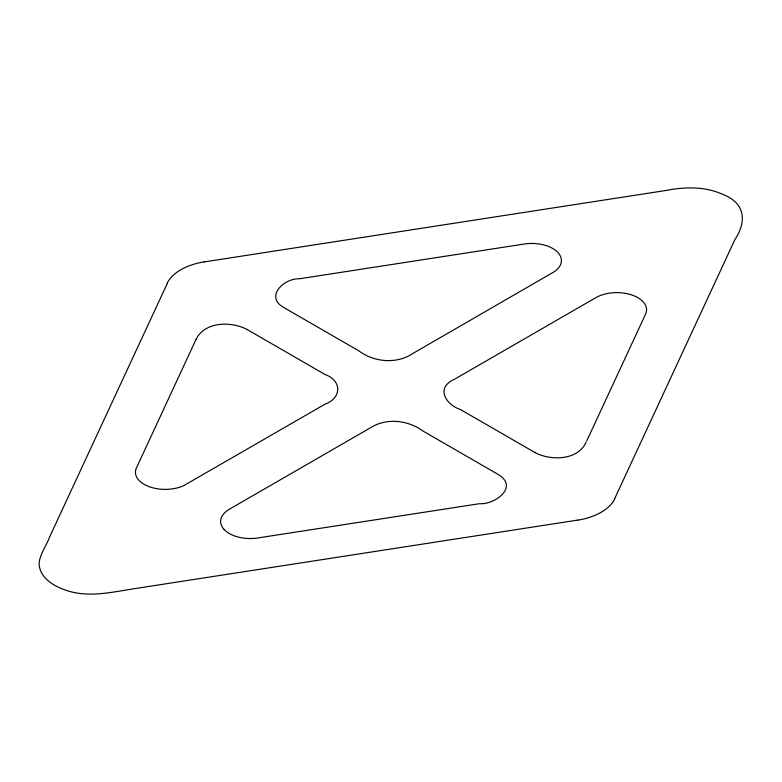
<?xml version="1.0" encoding="UTF-8"?>
<svg xmlns="http://www.w3.org/2000/svg" width="782" height="782" viewBox="0 0 782 782"><rect width="100%" height="100%" fill="white"/><g stroke="black" fill="none" stroke-linecap="round" stroke-linejoin="round"><path stroke-width="1.17" d="M643 319.701L645.952 313.23A29.667 17.126 0 0 0 630.468 294.54M615.669 496.521L734.806 239.81C746.507 222.186 746.048 203.33 722.744 194.376C704.807 186.175 684.514 186.82 665.58 190.534L204.229 261.911M586.783 440.833L642.628 320.512M615.522 496.834L614.496 499.004M196.155 339.153C204.884 321.725 230.289 321.197 246.086 328.929A40.859 23.587 0 0 1 247.004 329.437M196.057 339.349L136.048 468.77A29.667 17.126 0 0 0 151.532 487.46M586.226 442.045C578.025 460.227 551.906 460.93 535.914 453.071A40.859 23.587 0 0 1 534.996 452.563M167.504 282.986L49.794 536.589C46.656 545.25 40.615 553.021 39.149 562.238C38.435 576.529 52.765 585.806 64.769 589.814C86.753 598.025 110.34 592.502 132.588 588.963L577.771 520.089M227.464 510.441L230.319 508.691M370.854 427.549C386.846 417.568 408.263 420.178 423.13 431.126L497.626 474.136A40.859 23.587 0 0 1 498.505 474.664C518.857 487.059 495.094 504.761 479.415 503.706L256.3 538.192A29.667 17.126 0 0 1 223.926 529.258M594.848 298.235L597.868 296.583A29.726 17.155 0 0 1 628.19 293.905L630.478 294.531M230.827 508.388L370.091 427.998M455.075 378.928L594.33 298.529M454.303 379.368C435.33 387.677 445.662 404.734 460.51 409.553L534.996 452.563M300.141 278.666L525.699 243.808A29.726 17.155 0 0 1 558.113 252.733L559.159 254.062A29.726 17.155 0 0 1 554.536 271.559L413.453 353.122C397.168 364.344 374.47 362.477 358.87 350.864L284.374 307.864A40.859 23.587 0 0 1 283.495 307.336C264.687 296.564 283.983 278.138 299.438 278.773M151.522 487.469L153.819 488.085A29.726 17.155 0 0 0 184.132 485.417L324.882 404.255C341.793 398.253 342.154 380.59 325.077 374.519L247.004 329.437M223.906 529.267L222.909 528.036A29.667 17.126 0 0 1 227.494 510.47M614.72 499.043A53.508 30.889 0 0 1 577.81 520.157M167.28 282.957A53.508 30.889 0 0 1 204.19 261.843"/></g></svg>
